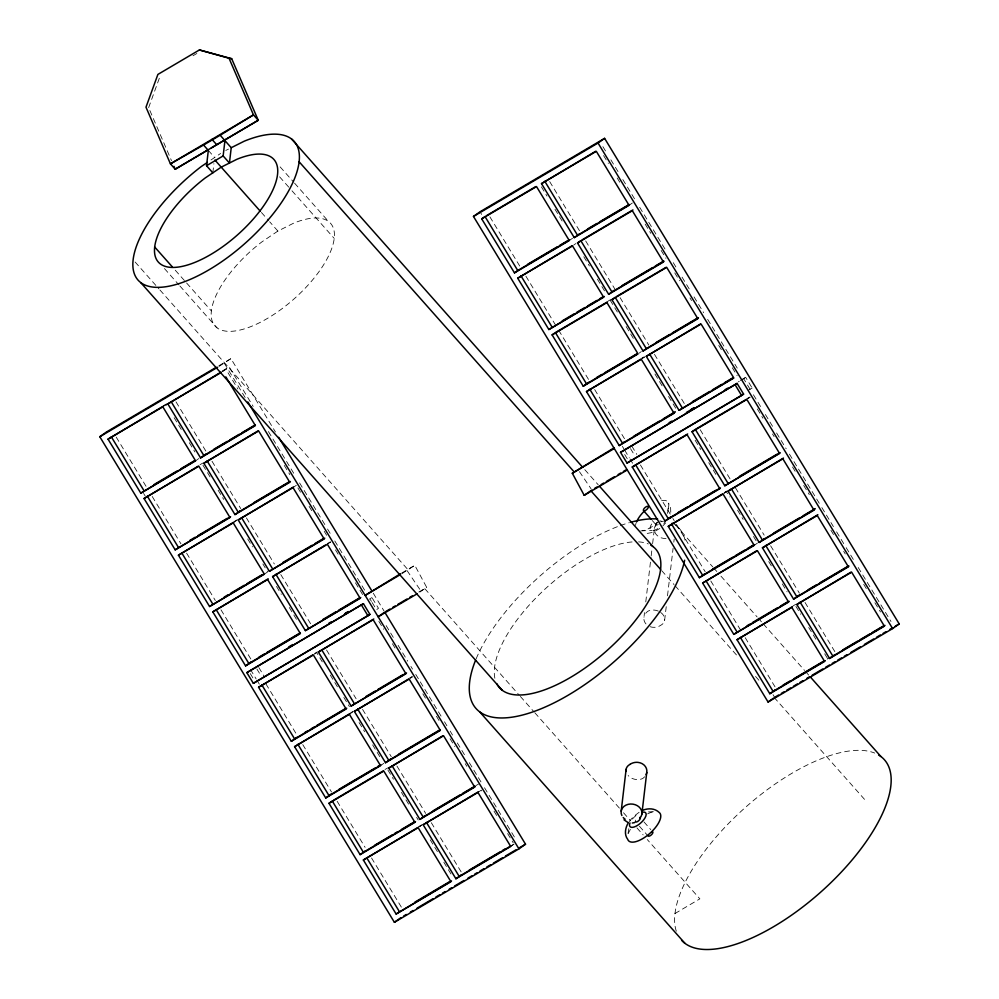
<?xml version="1.0" encoding="UTF-8"?>
<svg xmlns="http://www.w3.org/2000/svg" width="999" height="999" viewBox="0 0 999 999"><rect width="100%" height="100%" fill="white"/><g stroke="black" fill="none" stroke-linecap="round" stroke-linejoin="round"><path stroke-width="0.75" stroke-dasharray="5 3.75" d="M670.779 512.337L670.604 507.554L668.543 503.171M212.824 172.827L213.911 163.636M645.966 623.913A10.39 9.003 -4.4 0 1 643.968 617.22L644.517 612.624M645.779 601.898L650.998 557.442M651.173 555.906L651.897 549.775M652.622 543.643L654.42 528.321M650.237 626.698A10.39 9.003 -4.4 0 0 652.884 627.272A10.577 9.166 -4.4 0 0 660.664 625.337A10.577 8.104 15.3 0 0 664.622 620.342L666.246 606.555M667.507 595.816L673.089 548.301M673.813 542.17L674.175 539.098M667.507 513.386L668.756 505.881M628.021 833.616L629.02 827.622M655.144 526.173L656.967 522.952M148.639 107.642L160.539 74.888M629.133 821.628L633.341 816.695L639.71 811.85M662.936 525.811L665.671 522.877M401.86 573.738L414.797 565.322L426.685 587.387L418.606 592.956M162.837 406.843L166.121 404.508L167.72 407.142M218.993 366.458L230.931 358.629L275.437 431.993M222.627 371.603L229.196 366.92L253.172 406.431M195.592 460.839L198.888 458.504M570.367 239.785L572.564 238.224M630.157 204.533L632.355 202.984M573.626 245.142L575.811 243.581M233.229 522.877L236.526 520.541M293.019 487.637L296.316 485.302M264.373 574.2L267.657 571.865L262.874 563.973M327.41 544.318L330.694 541.97L328.022 543.556M639.148 353.147L641.333 351.586M642.394 358.504L644.592 356.943L641.907 358.516M372.165 602.572L376.498 609.702L378.471 608.304L371.965 597.589L369.992 599L371.441 601.373M314.473 654.208L316.671 652.647L322.265 661.862M743.681 378.708L745.654 377.31L752.147 388.024L750.174 389.423L743.681 378.708L738.348 381.855M747.939 398.676L750.137 397.115L747.464 398.688M349.388 714.335L352.684 712M410.277 678.309L412.462 676.76L409.79 678.333M724.163 493.281L726.36 491.72L729.557 496.978M381.63 764.884L383.816 763.323M755.306 544.605L757.492 543.044M419.255 826.922L421.453 825.361L418.781 826.935M477.959 792.457L481.243 790.109L483.641 794.068M511.813 845.678L514.01 844.118L511.326 845.691M210.989 159.965L220.617 153.459M277.897 231.069L261.825 241.933A77.298 32.255 -41.6 0 0 219.505 329.333A77.298 32.255 -41.6 0 0 320.179 269.992A77.298 32.255 -41.6 0 0 293.631 223.177L277.897 231.069L269.655 221.778M659.827 528.459L653.371 532.267L645.741 533.716M192.982 55.757L196.878 53.471M218.881 365.734L230.931 358.629M162.725 406.106L166.733 403.746M222.515 370.866L229.196 366.92M163.449 406.081L166.121 404.508M221.903 371.628L225.911 369.255L237.899 389.023M200.075 464.672L202.747 463.099M234.465 521.353L237.138 519.78M608.141 301.074L610.814 299.5M327.297 543.581L329.982 542.007M641.196 358.541L643.868 356.968M401.748 573.014L414.797 565.322M369.305 599.163L371.965 597.589M740.321 380.457L745.654 377.31M748.151 390.384L752.147 388.024M314.61 653.458L317.282 651.885M418.818 592.032L426.685 587.387M746.74 398.726L749.412 397.14M350.624 712.811L353.296 711.238M409.078 678.358L411.75 676.785M724.3 492.532L726.972 490.959M723.688 493.294L726.36 491.72M385.015 769.492L387.687 767.919M475.936 785.576L478.608 784.003M418.057 826.96L422.065 824.6M793.069 605.894L795.741 604.32M827.172 659.103L831.18 656.743M674.949 913.536L699.862 898.85L647.24 839.522M225.762 150.462L228.496 149.088M640.834 530.869L652.085 530.407M648.413 811.925L654.033 811.688M675.574 524.987L712.724 566.87M713.748 568.031L716.845 571.528M720.978 576.173L757.08 616.895M758.116 618.056L762.237 622.714M763.273 623.875L804.545 670.416M805.569 671.578L808.666 675.062M652.31 520.566L656.181 524.937M584.802 469.667L598.226 484.815M661.663 570.604L674.038 584.565M675.074 585.726L738.011 656.693M755.544 676.473L759.677 681.118M774.113 697.414L865.933 800.948M280.12 166.87L293.519 181.98M294.555 183.142L328.559 221.491M279.608 176.848L290.946 189.623M291.983 190.784L334.228 238.436M208.329 150.412L214.623 157.505M261.413 212.475L268.631 220.617M175.262 270.217L185.564 281.83M186.601 282.992L211.326 310.889M164.448 268.556L178.871 284.827M179.907 285.989L217.008 327.822M643.968 821.94L650.749 829.595M639.447 826.26L647.19 834.989M135.127 262.025L158.916 288.848M159.952 290.01L408.116 569.867M424.8 588.673L519.318 695.254M520.342 696.428L533.753 711.55M534.79 712.712L619.392 808.104M623.513 812.761L630.731 820.903M636.925 827.884L643.119 834.864M579.445 471.678L591.058 488.786M407.105 570.641L421.216 591.408M602.884 146.641L606.081 151.91M610.864 159.815L618.856 172.989M622.852 179.57L634.84 199.325M639.685 207.317L666.033 250.737M673.276 262.675L677.272 269.255M682.055 277.148L690.047 290.309M694.03 296.89L703.621 312.687M707.667 319.355L737.225 368.094M753.421 394.78L762.212 409.265M765.409 414.535L773.401 427.709M776.598 432.979L786.188 448.776M789.435 454.133L819.779 504.145M821.877 507.604L833.403 526.61M836.6 531.868L845.379 546.353M846.178 547.664L854.957 562.137M858.203 567.494L890.971 621.503M603.583 155.569L608.379 163.461M617.17 177.959L620.367 183.229M645.179 224.126L650.774 233.341M661.151 250.449L665.946 258.341M674.775 272.914L679.57 280.806M689.947 297.914L691.545 300.549M718.756 345.404L721.952 350.674M732.342 367.794L737.137 375.699M757.329 408.966L762.924 418.194M772.514 433.991L774.113 436.625M792.532 467.008L795.728 472.265M803.708 485.427L809.302 494.642M830.918 530.257L834.103 535.526M843.693 551.323L845.279 553.946M863.71 584.315L866.907 589.585M874.899 602.759L880.494 611.975M549.675 181.581L580.032 231.631M585.676 240.934L615.222 289.635M620.067 297.615L648.813 344.992M654.457 354.295L684.827 404.345M700.212 429.72L730.581 479.77M735.426 487.762L764.173 535.139M770.616 545.754L799.35 593.131M805.007 602.434L835.364 652.484M541.396 186.863L546.99 196.079M554.982 209.253L562.175 221.104M583.803 256.743L589.385 265.959M597.365 279.108L604.557 290.959M610.202 300.262L618.181 313.424M626.173 326.586L633.354 338.424M654.969 374.063L662.162 385.914M668.556 396.453L675.749 408.304M695.142 440.259L700.736 449.488M708.728 462.662L715.921 474.513M737.537 510.139L743.119 519.355M753.508 536.463L756.693 541.733M768.731 561.563L771.927 566.82M782.304 583.928L787.087 591.833M795.928 606.393L800.723 614.298M808.715 627.472L816.707 640.634M824.699 653.808L827.896 659.078M631.78 446.053L636.825 454.383M489.885 216.833L520.242 266.883M525.899 276.186L555.432 324.875M558.678 330.232L589.023 380.244M594.667 389.548L625.037 439.597M630.531 448.651L634.852 455.794M640.421 464.972L670.791 515.022M672.889 518.481L674.188 520.616M676.435 524.325L705.182 571.703M710.826 581.006L740.359 629.695M745.217 637.687L775.574 687.737M480.057 211.776L481.668 214.448M622.377 446.366L623.913 448.888M624.675 450.149L629.258 457.704M630.019 458.966L633.079 464.011M773.026 694.68L774.65 697.339M624.675 454.508L627.559 459.278M373.264 593.219L383.966 610.864M268.406 431.543L295.554 476.286M299.6 482.954L312.375 504.02M313.174 505.332L326.748 527.709M327.547 529.02L330.731 534.278M334.79 540.958L365.946 592.32M386.138 625.599L393.331 637.449M398.126 645.354L407.717 661.163M410.914 666.433L412.512 669.068M415.759 674.425L441.308 716.533M444.505 721.79L446.89 725.749M450.149 731.093L452.535 735.052M457.33 742.944L465.309 756.106M469.305 762.687L481.281 782.417M484.527 787.774L514.897 837.824M224.35 363.311L245.392 397.977M284.278 465.459L289.872 474.675M297.902 487.924L301.099 493.194M309.091 506.356L312.275 511.613M324.25 531.356L326.648 535.302M335.489 549.875L338.686 555.144M355.469 582.804L362.662 594.655M378.858 621.353L383.653 629.258M392.432 643.743L395.629 649.013M422.852 693.868L426.036 699.125M436.426 716.233L439.61 721.503M450.049 738.698L454.845 746.59M465.222 763.698L466.82 766.333M494.03 811.188L497.227 816.458M507.617 833.578L513.211 842.794M175.999 401.86L206.356 451.91M212 461.226L240.747 508.591M246.391 517.894L274.338 563.96M280.781 574.575L311.139 624.625M326.536 649.999L356.106 698.738M362.55 709.365L391.296 756.73M396.94 766.033L425.674 813.411M431.318 822.714L461.688 872.764M174.113 417.682L181.306 429.533M189.298 442.707L194.892 451.923M202.934 465.184L210.115 477.023M218.107 490.184L223.689 499.4M247.702 538.961L252.485 546.865M276.498 586.438L281.293 594.343M289.285 607.517L297.277 620.691M330.257 675.037L337.45 686.887M343.831 697.427L349.425 706.643M359.066 722.527L364.66 731.743M372.639 744.904L379.82 756.743M387.862 769.992L393.456 779.208M401.436 792.369L408.628 804.207M416.608 817.369L418.206 820.004M430.244 839.847L437.437 851.697M443.831 862.237L451.024 874.088M258.816 667.532L263.873 675.861M116.209 437.112L146.566 487.162M152.21 496.466L180.956 543.843M186.601 553.146L215.347 600.524M220.991 609.827L251.361 659.877M256.843 668.93L261.176 676.073M265.946 683.928L297.115 735.301M302.759 744.605L331.506 791.982M337.15 801.285L365.085 847.339M371.528 857.966L401.898 908.016M143.606 493.419L145.217 496.091M250.437 669.505L256.094 678.845M256.905 680.182L259.34 684.178M250.274 673.601L253.883 679.557M149.875 110.514L171.491 160.627M494.867 678.246A104.445 43.594 -41.6 0 1 538.898 594.929A104.445 43.594 -41.6 0 1 632.891 541.895M638.586 541.87A104.445 43.594 -41.6 0 1 648.339 543.943M661.65 500.574A20.892 8.716 -41.6 0 1 666.62 511.788M659.253 520.979A20.892 8.716 -41.6 0 1 642.644 530.769M635.539 525.462A20.892 8.716 -41.6 0 1 636.038 523.264M665.297 521.478A10.44 4.358 -41.6 0 1 663.836 523.476M657.754 528.671A10.44 4.358 -41.6 0 1 650.511 529.557A10.44 4.358 -41.6 0 1 653.059 522.077M660.714 520.616A3.134 1.311 -41.6 0 1 660.801 521.815A10.44 8.591 6.7 0 1 663.448 521.278M658.241 524.55A3.134 1.311 -41.6 0 1 656.068 524.812A3.134 1.311 -41.6 0 1 656.83 522.564M628.446 833.241A20.892 8.716 -41.6 0 1 630.431 829.42M647.664 813.873A20.892 8.716 -41.6 0 1 653.633 811.737M632.442 819.03A10.44 4.358 -41.6 0 1 638.523 813.835M635.476 820.691A3.134 1.311 -41.6 0 1 635.776 820.117M658.329 611.113A10.39 7.955 15.3 0 0 655.719 610.302A10.577 8.104 15.3 0 0 648.064 611.138A10.577 9.166 -4.4 0 0 643.968 617.22M660.664 612.424A10.39 7.955 15.3 0 1 664.635 620.342M666.046 538.473A10.44 8.591 6.7 0 1 655.694 533.803A10.44 8.591 6.7 0 1 656.518 524.288M644.63 776.785A10.577 9.166 -4.4 0 1 642.669 778.496A10.577 8.104 15.3 0 1 635.014 779.332A10.39 7.955 15.3 0 1 628.159 775.511M676.298 931.193A135.789 56.668 -41.6 0 1 743.83 808.828A135.789 56.668 -41.6 0 1 874.712 753.071M672.052 522.764A135.789 56.668 -41.6 0 1 685.651 543.831M476.186 658.728A135.789 56.668 -41.6 0 1 618.868 526.136M620.404 525.561A135.789 56.668 -41.6 0 1 629.432 522.627"/><path stroke-width="1.5" d="M212.824 172.827L206.531 165.722L208.329 150.412L203.559 145.03L170.429 163.836L145.991 107.18L157.892 74.425L199.413 49.95L231.681 58.691L258.242 120.267L175.2 169.218L170.429 163.836L253.471 114.885L258.242 120.267L211.363 147.889M203.559 145.03L220.167 135.24L231.231 147.715L229.433 163.037L223.139 155.931L224.937 140.622M621.203 811.063L626.111 769.28M641.857 814.185L646.765 772.402A10.39 9.003 -4.4 0 0 637.861 762.362A10.577 9.166 -4.4 0 0 630.082 764.297M628.408 822.627C625.386 827.522 623.925 834.465 627.722 839.335A20.892 8.716 -41.6 0 0 649.2 833.965A20.892 8.716 -41.6 0 0 659.203 812.462C654.919 808.253 648.226 807.991 642.894 810.239M627.272 469.942L584.203 495.329L572.315 473.251L614.323 447.689M584.203 495.329L591.895 490.01M417.295 593.718L378.146 616.795L384.727 612.125L525.524 844.192L518.943 848.875L394.393 922.302L99.8 436.738L106.369 432.055L216.196 367.32M108.029 439.148L162.837 406.843L195.592 460.839L140.797 493.156L108.029 439.148L162.113 406.868M225.824 376.86L255.382 425.599L200.574 457.904L167.82 403.908L220.567 372.415M473.476 216.446L480.057 211.776L604.607 138.349L899.2 623.913L892.631 628.596L768.069 702.022L473.476 216.446L598.039 143.019L604.607 138.349M481.705 218.868L484.99 216.533L517.757 270.529L514.473 272.877L481.705 218.868L536.513 186.563L569.28 240.559L514.473 272.877M541.495 183.629L596.303 151.311L629.058 205.319L574.263 237.625L541.495 183.629L595.579 151.349M140.797 493.156L194.88 460.876M200.574 457.904L206.056 454.008M144.043 498.513L198.851 466.196L229.982 517.519L175.175 549.837L144.043 498.513L198.127 466.221M203.833 463.261L258.641 430.956L289.772 482.28L234.965 514.585L203.833 463.261L257.917 430.981M574.263 237.625L579.745 233.729M517.719 278.221L572.527 245.916L603.658 297.24L548.851 329.545L517.719 278.221L571.803 245.941M577.509 242.982L632.317 210.677L663.448 262L608.641 294.305L577.509 242.982L580.794 240.647L611.937 291.97L664.06 261.238M175.175 549.837L230.594 516.758M234.965 514.585L240.447 510.689M178.421 555.182L233.229 522.877L264.373 574.2L209.565 606.505L178.421 555.182L233.853 522.115M238.212 519.942L293.019 487.637L324.163 538.961L269.355 571.266L238.212 519.942L293.631 486.875M548.851 329.545L604.283 296.478M608.641 294.305L614.123 290.409M552.11 334.902L606.917 302.597L638.049 353.921L583.241 386.226L552.11 334.902L554.295 333.341M611.9 299.663L615.184 297.327L646.316 348.651L643.031 350.986L611.9 299.663L666.695 267.357L697.839 318.681L643.031 350.986M209.565 606.505L263.649 574.225M269.355 571.266L324.775 538.199M212.812 611.863L267.62 579.557L300.387 633.566L245.579 665.871L212.812 611.863L268.232 578.796M272.602 576.623L327.41 544.318L360.177 598.314L305.369 630.619L272.602 576.623L325.349 545.129M583.241 386.226L588.723 382.33M586.488 391.583L641.296 359.278L674.063 413.274L619.255 445.591L586.488 391.583L640.571 359.303M646.278 356.343L701.086 324.026L733.853 378.034L679.045 410.339L646.278 356.343L700.361 324.063M245.579 665.871L251.061 661.975M305.369 630.619L360.789 597.552M246.853 672.627L363.424 603.671L369.917 614.385L367.944 615.784L253.346 683.341L246.853 672.627L363.424 603.671M400.437 573.776L365.159 595.379L400.549 574.512M253.346 683.341L369.917 614.385M258.579 687.287L313.374 654.982L346.141 708.978L291.333 741.295L258.579 687.287L312.662 655.007M318.356 652.047L373.164 619.742L405.931 673.738L351.124 706.043L318.356 652.047L373.788 618.98M619.255 445.591L624.737 441.695M679.045 410.339L733.129 378.059M620.529 452.347L737.1 383.391L743.593 394.106L741.62 395.504L627.035 463.049L620.529 452.347L737.1 383.391M627.035 463.049L743.593 394.106M632.255 467.008L687.062 434.702L719.817 488.698L665.009 521.003L632.255 467.008L687.674 433.941M692.045 431.768L746.84 399.45L779.607 453.459L724.799 485.764L692.045 431.768L694.23 430.207M291.333 741.295L296.815 737.399M351.124 706.043L406.543 672.976M294.58 746.653L349.388 714.335L380.532 765.659L325.724 797.976L294.58 746.653L350.012 713.573M354.37 711.4L409.178 679.095L440.322 730.419L385.514 762.724L354.37 711.4L408.454 679.12M665.009 521.003L670.491 517.12M724.799 485.764L780.219 452.697M668.269 526.361L723.064 494.055L754.208 545.379L699.4 577.684L668.269 526.361L722.352 494.08M728.046 491.121L782.854 458.816L813.998 510.139L759.19 542.445L728.046 491.121L783.478 458.054M325.724 797.976L331.206 794.08M385.514 762.724L390.996 758.828M328.971 803.321L383.778 771.016L414.91 822.339L360.115 854.644L328.971 803.321L332.255 800.986L363.399 852.309L415.534 821.578M388.761 768.081L443.568 735.776L474.7 787.1L419.892 819.405L388.761 768.081L442.844 735.801M699.4 577.684L704.882 573.788M759.19 542.445L764.672 538.548M702.647 583.041L757.454 550.736L788.598 602.06L733.79 634.365L702.647 583.041L756.73 550.761M762.437 547.802L817.244 515.496L848.388 566.82L793.581 599.125L762.437 547.802L817.856 514.735M360.115 854.644L365.597 850.748M419.892 819.405L425.374 815.509M363.361 860.002L418.169 827.696L450.924 881.692L396.116 914.01L363.361 860.002L417.445 827.721M423.151 824.762L477.959 792.457L510.714 846.453L455.906 878.758L423.151 824.762L478.571 791.695M733.79 634.365L789.21 601.298M793.581 599.125L799.063 595.229M737.037 639.722L791.845 607.417L824.6 661.413L769.804 693.731L737.037 639.722L792.457 606.655M796.827 604.482L851.635 572.165L884.39 626.173L829.582 658.478L796.827 604.482L850.911 572.202M396.116 914.01L451.548 880.943M394.393 922.302L400.961 917.619M455.906 878.758L461.388 874.862M769.804 693.731L775.286 689.834M768.069 702.022L773.551 698.126M829.582 658.478L835.064 654.582M207.355 162.425L201.298 166.521A104.445 43.594 -41.6 0 0 144.106 284.628A104.445 43.594 -41.6 0 0 280.157 204.433A104.445 43.594 -41.6 0 0 244.28 141.171L231.231 147.715M206.531 165.722L223.139 155.931M220.167 135.24L253.471 114.885L229.033 58.229L199.413 49.95M207.342 150.262L175.2 169.218L173.963 166.346M99.8 436.738L217.657 367.257M486.338 215.747L535.789 186.588M167.82 403.908L221.291 372.39M154.058 484.54L176.773 471.141M180.782 468.781L194.156 460.901M213.836 449.288L227.21 441.408M229.882 439.835L239.236 434.315M241.908 432.742L255.282 424.862M527.734 264.26L557.142 246.915M559.815 245.342L567.832 240.622M587.524 229.008L596.878 223.501M599.55 221.915L628.958 204.583M254.67 425.624L203.871 455.569L171.104 401.573M517.757 270.529L569.892 239.797M629.682 204.558L577.547 235.289L544.78 181.281M582.13 239.86L632.929 209.915M189.773 540.434L195.117 537.275M197.802 535.701L227.21 518.369M253.571 502.822L288.324 482.33M562.112 320.941L574.15 313.848M576.823 312.262L584.84 307.542M587.512 305.969L596.878 300.449M599.55 298.876L602.222 297.29M621.902 285.689L652.647 267.57M655.319 265.996L663.348 261.263M290.384 481.518L238.262 512.25L207.118 460.926M607.529 301.835L555.394 332.567L586.538 383.891L637.325 353.946M616.52 296.541L665.983 267.382M224.163 597.102L228.172 594.742M230.844 593.169L244.218 585.289M246.89 583.716L261.588 575.049M282.617 562.649L312.025 545.317M314.697 543.743L322.714 539.01M596.503 377.61L601.848 374.463M604.52 372.889L636.6 353.971M656.293 342.37L669.655 334.49M672.339 332.917L697.727 317.944M646.316 348.651L698.451 317.919M258.841 657.255L264.186 654.095M266.858 652.522L300.274 632.829M322.64 619.642L336.001 611.763M338.673 610.189L360.065 597.577M633.853 436.188L659.253 421.216M663.261 418.843L675.287 411.75M692.307 401.723L709.677 391.483M712.349 389.91L721.715 384.39M724.387 382.817L732.404 378.084M299.663 633.591L248.863 663.536L216.109 609.527M674.675 412.512L622.539 443.244L589.785 389.248M572.315 473.251L614.273 448.526M345.317 613.299L347.989 611.738M691.021 409.515L693.681 407.942M288.711 646.915L292.707 644.555M328.696 623.351L331.356 621.778M344.68 613.923L348.676 611.563M669.055 422.702L671.715 421.128M686.375 412.487L694.367 407.779M725.024 389.71L727.684 388.136M386.039 611.351L389.972 609.028M392.595 607.492L395.217 605.943M397.839 604.395L407.018 598.988M409.64 597.439L412.262 595.891M594.517 488.461L597.14 486.913M601.073 484.59L603.696 483.041M606.318 481.506L614.185 476.86M618.119 474.55L620.741 473.002M623.364 471.453L625.973 469.905M746.128 399.488L695.329 429.42L728.096 483.429M304.595 732.679L307.267 731.106M311.276 728.733L313.948 727.16M316.633 725.586L344.705 709.04M365.721 696.64L375.075 691.133M377.747 689.547L403.146 674.575M678.271 512.4L687.637 506.88M690.309 505.307L715.709 490.334M739.397 476.361L776.822 454.295M346.753 708.216L294.63 738.948L261.863 684.952M720.441 487.937L668.306 518.668L635.539 464.672M338.986 789.36L375.075 768.081M377.747 766.508L380.419 764.922M398.776 754.108L440.209 729.682M712.662 569.068L732.717 557.255M735.389 555.681L744.742 550.162M747.414 548.588L754.095 544.642M773.788 533.041L799.188 518.069M803.196 515.709L815.221 508.616M381.143 764.897L329.008 795.629L297.877 744.305M439.597 730.444L388.798 760.389L357.667 709.065M754.819 544.617L702.684 575.349L671.553 524.025M814.61 509.378L762.474 540.109L731.343 488.786M333.591 800.199L383.054 771.041M374.712 845.241L392.083 835.002M394.755 833.428L397.427 831.855M401.448 829.482L414.81 821.603M433.154 810.788L459.89 795.029M462.562 793.456L474.6 786.363M747.052 625.749L749.725 624.175M752.397 622.602L777.796 607.629M780.469 606.056L787.15 602.11M808.179 589.722L816.195 584.989M820.204 582.629L848.276 566.083M475.324 786.338L423.189 817.07L392.045 765.746M849 566.058L796.865 596.79L765.721 545.466M414.735 902.234L449.488 881.755M469.168 870.141L499.912 852.022M502.584 850.449L505.257 848.875M783.066 685.114L789.747 681.168M793.755 678.808L824.5 660.676M842.844 649.862L857.554 641.196M860.226 639.622L869.58 634.103M872.252 632.529L882.954 626.223M511.326 845.691L459.203 876.423L426.436 822.427M825.224 660.651L773.089 691.383L740.321 637.387M885.014 625.411L832.879 656.143L800.112 602.135M403.646 916.046L406.318 914.472M410.339 912.099L413.024 910.514M417.033 908.153L433.104 898.675M435.789 897.102L439.81 894.729M442.482 893.143L445.167 891.57M449.188 889.197L451.86 887.624M454.545 886.038L463.911 880.519M467.932 878.146L471.953 875.773M474.625 874.2L477.31 872.626M479.982 871.041L484.003 868.668M486.688 867.095L490.696 864.722M493.381 863.148L502.759 857.617M505.432 856.043L516.146 849.724M518.831 848.139L525.524 844.192M774.65 697.339L778.658 694.979M781.343 693.393L784.015 691.82M786.7 690.234L790.721 687.874M793.393 686.288L797.414 683.915M800.087 682.342L802.771 680.769M806.792 678.396L809.465 676.81M812.15 675.237L822.864 668.918M825.536 667.344L829.557 664.972M832.229 663.398L834.914 661.813M837.587 660.239L841.608 657.866M844.292 656.281L846.965 654.707M850.986 652.335L860.364 646.815M864.385 644.442L873.75 638.923M876.435 637.337L880.456 634.964M883.128 633.391L885.813 631.805M889.822 629.445L892.507 627.859M895.179 626.286L899.2 623.913M632.317 823.014L634.59 822.614M229.033 58.229L231.681 58.691M627.684 822.314L623.988 819.817M810.726 677.397L880.881 756.505M643.593 510.726L651.336 519.468M291.471 138.898L582.729 467.345M599.263 485.976L652.971 546.54M299.138 161.788L574.2 471.965M590.884 490.771L660.626 569.43M211.95 139.361L216.721 144.743M214.922 160.052L260.377 211.313M154.645 246.965L172.165 266.721M140.722 282.592L502.222 690.234M479.607 711.788L684.914 943.306M598.039 143.019L892.631 628.596M735.127 384.79L741.62 395.504M649.575 354.008L682.329 408.004M521.003 275.886L552.147 327.21M705.943 580.706L737.075 632.03M278.671 437.325L371.728 590.709M247.827 401.985L518.943 848.875M361.451 605.069L367.944 615.784M241.508 517.607L272.64 568.931M275.886 574.288L308.654 628.284M321.653 649.712L354.408 703.708M111.314 436.813L144.081 490.821M147.328 496.166L178.471 547.489M181.718 552.847L212.849 604.17M366.645 857.666L399.413 911.675M650.786 545.129A104.445 43.594 -41.6 0 1 607.804 649.837A104.445 43.594 -41.6 0 1 496.728 683.666M636.463 522.077A20.892 8.716 -41.6 0 1 644.08 511.313M642.582 812.175A10.44 4.358 -41.6 0 1 645.067 817.781A10.44 4.358 -41.6 0 1 634.34 826.935A10.44 4.358 -41.6 0 1 629.982 822.926M639.735 817.444A3.134 1.311 -41.6 0 1 638.898 820.529A3.134 1.311 -41.6 0 1 635.364 821.603M651.847 831.668A3.134 1.311 -41.6 0 1 651.773 834.44A3.134 1.311 -41.6 0 1 647.964 835.813M621.878 815.521A10.44 8.591 6.7 0 1 632.954 804.145A10.44 8.591 6.7 0 1 639.76 818.218M625.137 819.192A10.44 8.591 6.7 0 1 623.226 817.519M626.111 771.415A10.39 7.955 15.3 0 1 630.007 764.385M646.765 772.402A10.577 9.166 -4.4 0 1 646.028 774.712M878.596 754.982A135.789 56.668 -41.6 0 1 827.559 885.851A135.789 56.668 -41.6 0 1 681.605 940.321M684.652 560.227A135.789 56.668 -41.6 0 1 550.911 704.407A135.789 56.668 -41.6 0 1 475.649 660.039M630.906 522.215A135.789 56.668 -41.6 0 1 657.629 518.968M221.216 167.158L205.145 178.009A77.298 32.255 -41.6 0 0 162.825 265.422A77.298 32.255 -41.6 0 0 263.499 206.069A77.298 32.255 -41.6 0 0 236.95 159.266L221.216 167.158M645.004 510.664A3.134 1.311 -41.6 0 0 648.314 506.693A3.134 1.311 -41.6 0 0 644.243 508.366A3.134 1.311 -41.6 0 0 645.004 510.664"/></g></svg>
